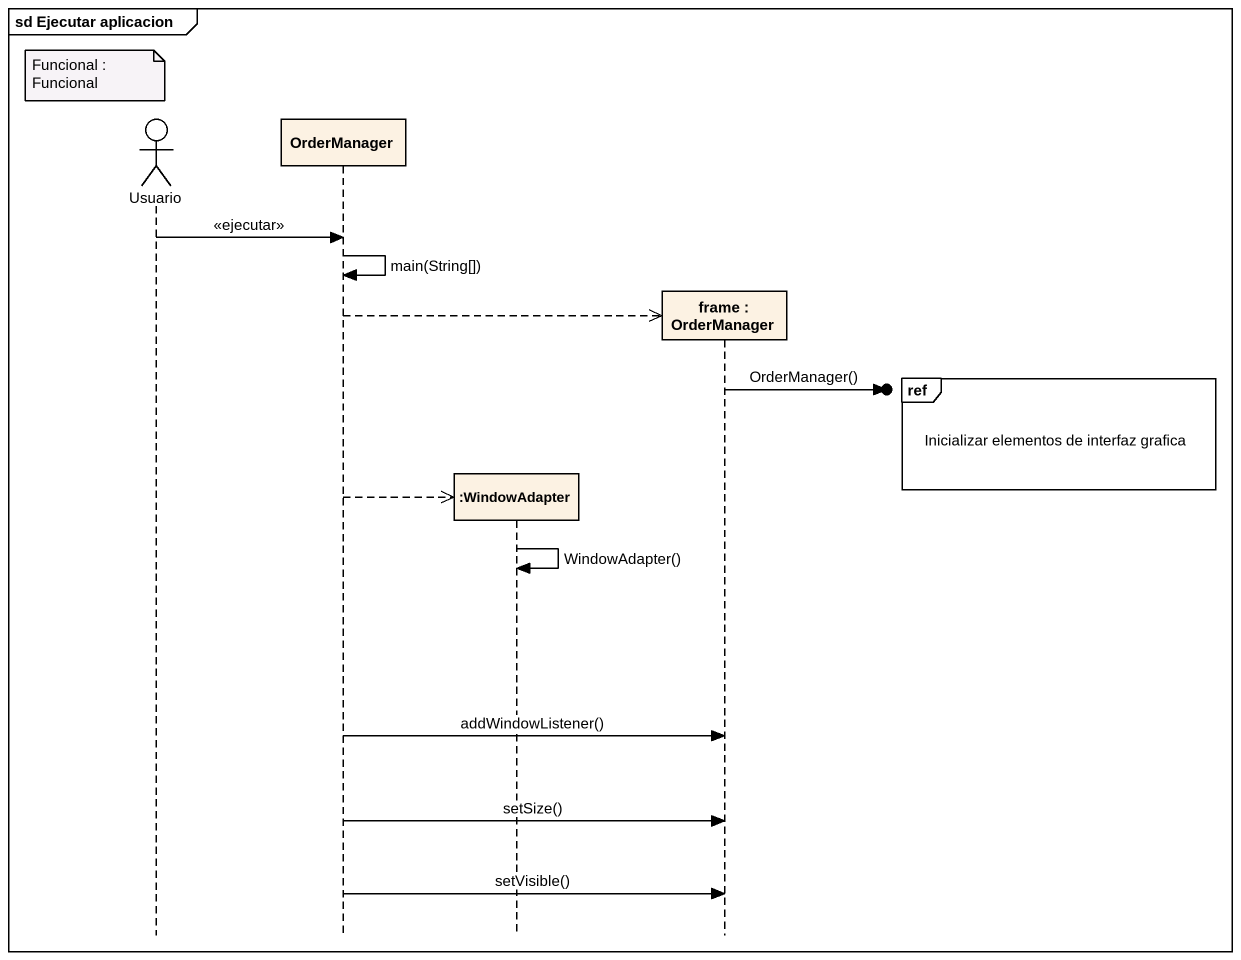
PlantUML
@startuml
mainframe sd Ejecutar aplicacion
hide footbox
actor Usuario
participant OrderManager
participant ":WindowAdapter" as WindowAdapter
participant "frame : OrderManager" as frame_

note over Usuario : Funcional : Funcional
Usuario -> OrderManager : <<ejecutar>>
OrderManager -> OrderManager : main(String[])
OrderManager -->> frame_ **
ref over frame_ : Inicializar elementos de interfaz grafica
frame_ ->o] : OrderManager()
OrderManager -->> WindowAdapter **
WindowAdapter -> WindowAdapter : WindowAdapter()
OrderManager -> frame_ : addWindowListener()
OrderManager -> frame_ : setSize()
OrderManager -> frame_ : setVisible()
@enduml
